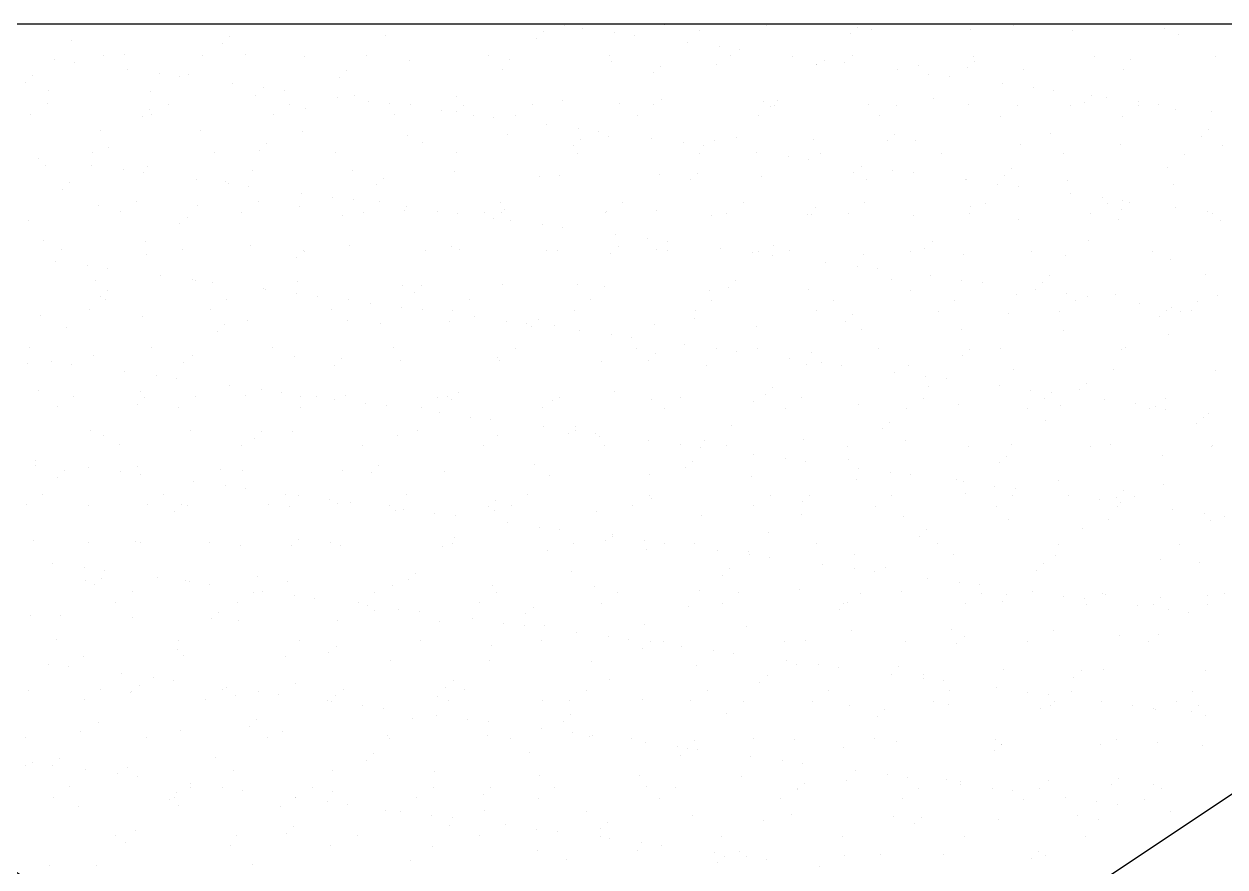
# Model space of a CAD drawing. Header units: inches. Extents: x 44782 to 44933, y 6798 to 6838.
# Drawn here: x 44782.479 to 44782.6068, y 6827.0658 to 6827.1555 of the extents above; entities that cross this region are included whole.
import ezdxf

# ---------------------------------------------------------------- set-up
doc = ezdxf.new("R2010")
doc.units = ezdxf.units.IN
doc.header["$MEASUREMENT"] = 0
doc.layers.add('linha de corte', color=1, linetype='Continuous')

# ---------------------------------------------------------------- blocks, each defined once
blk = doc.blocks.new('*X26')
at = {"color": 0}
for p, q in [((135.10676, 160.39332), (135.10676, 160.39332)), ((135.11546, 160.39685), (135.11546, 160.39685)), ((135.17428, 160.39575), (135.17428, 160.39575)), ((135.21237, 160.39886), (135.21237, 160.39886)), ((135.23972, 160.39659), (135.23972, 160.39659)), ((135.30367, 160.39628), (135.30367, 160.39628)), ((135.3124, 160.398), (135.3124, 160.398)), ((135.31701, 160.39378), (135.31701, 160.39378)), ((135.3712, 160.39871), (135.3712, 160.39871)), ((135.41391, 160.39579), (135.41391, 160.39579)), ((135.43664, 160.39955), (135.43664, 160.39955)), ((135.46856, 160.39438), (135.46856, 160.39438)), ((135.48888, 160.39706), (135.48888, 160.39706)), ((135.50059, 160.39924), (135.50059, 160.39924)), ((135.51395, 160.39493), (135.51395, 160.39493)), ((135.40126, 160.38553), (135.40126, 160.38553)), ((135.42159, 160.3882), (135.42159, 160.3882)), ((135.45554, 160.39267), (135.45554, 160.39267)), ((135.51856, 160.39071), (135.51856, 160.39071)), ((135.61546, 160.39272), (135.61546, 160.39272)), ((135.7155, 160.39186), (135.7155, 160.39186)), ((135.7201, 160.38764), (135.7201, 160.38764)), ((135.81701, 160.38965), (135.81701, 160.38965)), ((135.08245, 160.37905), (135.08245, 160.37905)), ((135.1603, 160.3792), (135.1603, 160.3792)), ((135.23815, 160.37934), (135.23815, 160.37934)), ((135.31601, 160.37948), (135.31601, 160.37948)), ((135.35429, 160.37934), (135.35429, 160.37934)), ((135.38825, 160.38381), (135.38825, 160.38381)), ((135.39386, 160.37962), (135.39386, 160.37962)), ((135.47172, 160.37976), (135.47172, 160.37976)), ((135.54957, 160.3799), (135.54957, 160.3799)), ((135.62742, 160.38005), (135.62742, 160.38005)), ((135.66735, 160.37907), (135.66735, 160.37907)), ((135.70528, 160.38019), (135.70528, 160.38019)), ((135.73279, 160.3799), (135.73279, 160.3799)), ((135.78313, 160.38033), (135.78313, 160.38033)), ((135.79675, 160.3796), (135.79675, 160.3796)), ((135.13721, 160.37692), (135.13721, 160.37692)), ((135.14205, 160.37102), (135.14205, 160.37102)), ((135.206, 160.37071), (135.206, 160.37071)), ((135.23725, 160.37606), (135.23725, 160.37606)), ((135.24186, 160.37183), (135.24186, 160.37183)), ((135.27353, 160.37315), (135.27353, 160.37315)), ((135.287, 160.37048), (135.287, 160.37048)), ((135.32095, 160.37495), (135.32095, 160.37495)), ((135.33397, 160.37667), (135.33397, 160.37667)), ((135.33876, 160.37385), (135.33876, 160.37385)), ((135.33897, 160.37398), (135.33897, 160.37398)), ((135.40292, 160.37367), (135.40292, 160.37367)), ((135.4388, 160.37299), (135.4388, 160.37299)), ((135.47044, 160.37611), (135.47044, 160.37611)), ((135.53588, 160.37694), (135.53588, 160.37694)), ((135.54031, 160.37078), (135.54031, 160.37078)), ((135.59983, 160.37664), (135.59983, 160.37664)), ((135.64034, 160.36992), (135.64034, 160.36992)), ((135.78111, 160.3708), (135.78111, 160.3708)), ((135.81506, 160.37527), (135.81506, 160.37527)), ((135.82808, 160.37699), (135.82808, 160.37699)), ((135.25366, 160.36609), (135.25366, 160.36609)), ((135.26667, 160.36781), (135.26667, 160.36781)), ((135.4434, 160.36876), (135.4434, 160.36876)), ((135.64495, 160.36569), (135.64495, 160.36569)), ((135.74185, 160.36771), (135.74185, 160.36771)), ((135.74777, 160.36642), (135.74777, 160.36642)), ((135.76078, 160.36813), (135.76078, 160.36813)), ((135.84189, 160.36685), (135.84189, 160.36685)), ((135.8465, 160.36262), (135.8465, 160.36262)), ((135.18637, 160.35723), (135.18637, 160.35723)), ((135.19938, 160.35895), (135.19938, 160.35895)), ((135.2197, 160.36162), (135.2197, 160.36162)), ((135.68048, 160.35756), (135.68048, 160.35756)), ((135.69349, 160.35927), (135.69349, 160.35927)), ((135.71381, 160.36194), (135.71381, 160.36194)), ((135.7666, 160.35646), (135.7666, 160.35646)), ((135.83204, 160.3573), (135.83204, 160.3573)), ((135.11907, 160.34837), (135.11907, 160.34837)), ((135.132, 160.34749), (135.132, 160.34749)), ((135.13208, 160.35009), (135.13208, 160.35009)), ((135.15241, 160.35276), (135.15241, 160.35276)), ((135.1621, 160.35411), (135.1621, 160.35411)), ((135.1667, 160.34989), (135.1667, 160.34989)), ((135.17586, 160.34758), (135.17586, 160.34758)), ((135.20985, 160.34763), (135.20985, 160.34763)), ((135.2413, 160.34842), (135.2413, 160.34842)), ((135.26361, 160.3519), (135.26361, 160.3519)), ((135.2877, 160.34777), (135.2877, 160.34777)), ((135.30525, 160.34811), (135.30525, 160.34811)), ((135.36364, 160.35104), (135.36364, 160.35104)), ((135.36556, 160.34791), (135.36556, 160.34791)), ((135.36825, 160.34682), (135.36825, 160.34682)), ((135.37277, 160.35054), (135.37277, 160.35054)), ((135.43821, 160.35138), (135.43821, 160.35138)), ((135.44341, 160.34805), (135.44341, 160.34805)), ((135.46515, 160.34883), (135.46515, 160.34883)), ((135.50216, 160.35107), (135.50216, 160.35107)), ((135.52126, 160.3482), (135.52126, 160.3482)), ((135.56519, 160.34798), (135.56519, 160.34798)), ((135.56968, 160.3535), (135.56968, 160.3535)), ((135.59912, 160.34834), (135.59912, 160.34834)), ((135.61318, 160.3487), (135.61318, 160.3487)), ((135.62619, 160.35041), (135.62619, 160.35041)), ((135.63512, 160.35434), (135.63512, 160.35434)), ((135.64652, 160.35309), (135.64652, 160.35309)), ((135.67697, 160.34848), (135.67697, 160.34848)), ((135.69908, 160.35403), (135.69908, 160.35403)), ((135.75483, 160.34862), (135.75483, 160.34862)), ((135.83268, 160.34876), (135.83268, 160.34876)), ((135.08511, 160.3439), (135.08511, 160.3439)), ((135.10833, 160.34515), (135.10833, 160.34515)), ((135.14254, 160.34077), (135.14254, 160.34077)), ((135.22039, 160.34091), (135.22039, 160.34091)), ((135.29825, 160.34106), (135.29825, 160.34106)), ((135.3761, 160.3412), (135.3761, 160.3412)), ((135.45395, 160.34134), (135.45395, 160.34134)), ((135.53181, 160.34148), (135.53181, 160.34148)), ((135.54589, 160.33984), (135.54589, 160.33984)), ((135.5589, 160.34155), (135.5589, 160.34155)), ((135.5698, 160.34375), (135.5698, 160.34375)), ((135.57922, 160.34423), (135.57922, 160.34423)), ((135.60966, 160.34162), (135.60966, 160.34162)), ((135.6667, 160.34576), (135.6667, 160.34576)), ((135.68751, 160.34176), (135.68751, 160.34176)), ((135.76537, 160.3419), (135.76537, 160.3419)), ((135.76674, 160.34491), (135.76674, 160.34491)), ((135.77135, 160.34068), (135.77135, 160.34068)), ((135.84322, 160.34205), (135.84322, 160.34205)), ((135.08694, 160.33217), (135.08694, 160.33217)), ((135.4916, 160.33269), (135.4916, 160.33269)), ((135.51193, 160.33537), (135.51193, 160.33537)), ((135.73437, 160.33173), (135.73437, 160.33173)), ((135.79832, 160.33143), (135.79832, 160.33143)), ((135.09155, 160.32795), (135.09155, 160.32795)), ((135.18845, 160.32996), (135.18845, 160.32996)), ((135.2751, 160.32498), (135.2751, 160.32498)), ((135.28849, 160.3291), (135.28849, 160.3291)), ((135.2931, 160.32488), (135.2931, 160.32488)), ((135.34054, 160.32581), (135.34054, 160.32581)), ((135.39, 160.32689), (135.39, 160.32689)), ((135.40449, 160.3255), (135.40449, 160.3255)), ((135.42431, 160.32383), (135.42431, 160.32383)), ((135.44464, 160.32651), (135.44464, 160.32651)), ((135.47202, 160.32794), (135.47202, 160.32794)), ((135.47859, 160.33098), (135.47859, 160.33098)), ((135.49004, 160.32603), (135.49004, 160.32603)), ((135.53745, 160.32877), (135.53745, 160.32877)), ((135.59155, 160.32382), (135.59155, 160.32382)), ((135.60141, 160.32847), (135.60141, 160.32847)), ((135.66893, 160.3309), (135.66893, 160.3309)), ((135.07819, 160.32202), (135.07819, 160.32202)), ((135.10264, 160.31645), (135.10264, 160.31645)), ((135.14363, 160.32285), (135.14363, 160.32285)), ((135.18049, 160.31659), (135.18049, 160.31659)), ((135.20758, 160.32254), (135.20758, 160.32254)), ((135.25835, 160.31674), (135.25835, 160.31674)), ((135.3362, 160.31688), (135.3362, 160.31688)), ((135.37734, 160.31765), (135.37734, 160.31765)), ((135.4113, 160.32212), (135.4113, 160.32212)), ((135.41405, 160.31702), (135.41405, 160.31702)), ((135.49191, 160.31716), (135.49191, 160.31716)), ((135.49465, 160.32181), (135.49465, 160.32181)), ((135.56976, 160.3173), (135.56976, 160.3173)), ((135.64761, 160.31744), (135.64761, 160.31744)), ((135.69158, 160.32296), (135.69158, 160.32296)), ((135.69619, 160.31874), (135.69619, 160.31874)), ((135.72547, 160.31758), (135.72547, 160.31758)), ((135.7931, 160.32075), (135.7931, 160.32075)), ((135.80332, 160.31773), (135.80332, 160.31773)), ((135.31005, 160.30879), (135.31005, 160.30879)), ((135.344, 160.31326), (135.344, 160.31326)), ((135.35702, 160.31497), (135.35702, 160.31497)), ((135.76817, 160.30829), (135.76817, 160.30829)), ((135.80416, 160.30911), (135.80416, 160.30911)), ((135.83361, 160.30913), (135.83361, 160.30913)), ((135.83811, 160.31358), (135.83811, 160.31358)), ((135.1133, 160.30802), (135.1133, 160.30802)), ((135.21334, 160.30716), (135.21334, 160.30716)), ((135.21795, 160.30294), (135.21795, 160.30294)), ((135.27671, 160.3044), (135.27671, 160.3044)), ((135.28972, 160.30611), (135.28972, 160.30611)), ((135.31485, 160.30495), (135.31485, 160.30495)), ((135.37435, 160.30237), (135.37435, 160.30237)), ((135.41488, 160.30409), (135.41488, 160.30409)), ((135.43979, 160.30321), (135.43979, 160.30321)), ((135.50374, 160.3029), (135.50374, 160.3029)), ((135.51639, 160.30188), (135.51639, 160.30188)), ((135.57126, 160.30533), (135.57126, 160.30533)), ((135.61643, 160.30102), (135.61643, 160.30102)), ((135.6367, 160.30617), (135.6367, 160.30617)), ((135.70065, 160.30586), (135.70065, 160.30586)), ((135.77082, 160.30472), (135.77082, 160.30472)), ((135.78383, 160.30643), (135.78383, 160.30643)), ((135.10991, 160.29698), (135.10991, 160.29698)), ((135.17743, 160.29941), (135.17743, 160.29941)), ((135.20941, 160.29554), (135.20941, 160.29554)), ((135.22243, 160.29725), (135.22243, 160.29725)), ((135.24275, 160.29993), (135.24275, 160.29993)), ((135.24287, 160.30025), (135.24287, 160.30025)), ((135.30682, 160.29994), (135.30682, 160.29994)), ((135.41949, 160.29987), (135.41949, 160.29987)), ((135.62104, 160.2968), (135.62104, 160.2968)), ((135.70353, 160.29586), (135.70353, 160.29586)), ((135.71654, 160.29757), (135.71654, 160.29757)), ((135.71794, 160.29881), (135.71794, 160.29881)), ((135.73686, 160.30025), (135.73686, 160.30025)), ((135.81798, 160.29795), (135.81798, 160.29795)), ((135.82259, 160.29373), (135.82259, 160.29373)), ((135.13818, 160.28522), (135.13818, 160.28522)), ((135.14212, 160.28668), (135.14212, 160.28668)), ((135.15513, 160.28839), (135.15513, 160.28839)), ((135.17546, 160.29107), (135.17546, 160.29107)), ((135.30789, 160.28517), (135.30789, 160.28517)), ((135.38575, 160.28531), (135.38575, 160.28531)), ((135.4636, 160.28545), (135.4636, 160.28545)), ((135.54146, 160.28559), (135.54146, 160.28559)), ((135.61931, 160.28573), (135.61931, 160.28573)), ((135.63623, 160.287), (135.63623, 160.287)), ((135.64924, 160.28872), (135.64924, 160.28872)), ((135.66957, 160.29139), (135.66957, 160.29139)), ((135.69716, 160.28588), (135.69716, 160.28588)), ((135.77502, 160.28602), (135.77502, 160.28602)), ((135.08488, 160.27803), (135.08488, 160.27803)), ((135.08784, 160.27953), (135.08784, 160.27953)), ((135.10816, 160.28221), (135.10816, 160.28221)), ((135.14279, 160.281), (135.14279, 160.281)), ((135.15219, 160.28489), (135.15219, 160.28489)), ((135.16273, 160.27817), (135.16273, 160.27817)), ((135.23004, 160.28503), (135.23004, 160.28503)), ((135.23969, 160.28301), (135.23969, 160.28301)), ((135.24058, 160.27831), (135.24058, 160.27831)), ((135.31844, 160.27845), (135.31844, 160.27845)), ((135.33973, 160.28215), (135.33973, 160.28215)), ((135.34212, 160.27764), (135.34212, 160.27764)), ((135.34434, 160.27793), (135.34434, 160.27793)), ((135.39629, 160.27859), (135.39629, 160.27859)), ((135.40607, 160.27733), (135.40607, 160.27733)), ((135.44124, 160.27994), (135.44124, 160.27994)), ((135.47359, 160.27977), (135.47359, 160.27977)), ((135.47414, 160.27874), (135.47414, 160.27874)), ((135.53903, 160.2806), (135.53903, 160.2806)), ((135.54128, 160.27908), (135.54128, 160.27908)), ((135.552, 160.27888), (135.552, 160.27888)), ((135.56894, 160.27814), (135.56894, 160.27814)), ((135.58195, 160.27986), (135.58195, 160.27986)), ((135.60227, 160.28253), (135.60227, 160.28253)), ((135.60298, 160.28029), (135.60298, 160.28029)), ((135.62985, 160.27902), (135.62985, 160.27902)), ((135.6705, 160.28273), (135.6705, 160.28273)), ((135.7077, 160.27916), (135.7077, 160.27916)), ((135.73594, 160.28356), (135.73594, 160.28356)), ((135.78556, 160.2793), (135.78556, 160.2793)), ((135.7999, 160.28326), (135.7999, 160.28326)), ((135.07976, 160.27385), (135.07976, 160.27385)), ((135.1452, 160.27468), (135.1452, 160.27468)), ((135.20915, 160.27437), (135.20915, 160.27437)), ((135.27668, 160.27681), (135.27668, 160.27681)), ((135.51465, 160.271), (135.51465, 160.271)), ((135.53498, 160.27367), (135.53498, 160.27367)), ((135.54589, 160.27486), (135.54589, 160.27486)), ((135.64279, 160.27687), (135.64279, 160.27687)), ((135.74283, 160.27601), (135.74283, 160.27601)), ((135.74743, 160.27179), (135.74743, 160.27179)), ((135.84434, 160.2738), (135.84434, 160.2738)), ((135.44736, 160.26214), (135.44736, 160.26214)), ((135.46769, 160.26481), (135.46769, 160.26481)), ((135.50164, 160.26928), (135.50164, 160.26928)), ((135.16454, 160.26107), (135.16454, 160.26107)), ((135.26458, 160.26021), (135.26458, 160.26021)), ((135.26919, 160.25599), (135.26919, 160.25599)), ((135.35639, 160.25427), (135.35639, 160.25427)), ((135.36609, 160.258), (135.36609, 160.258)), ((135.40039, 160.25595), (135.40039, 160.25595)), ((135.43424, 160.25442), (135.43424, 160.25442)), ((135.43435, 160.26042), (135.43435, 160.26042)), ((135.44136, 160.25504), (135.44136, 160.25504)), ((135.46612, 160.25714), (135.46612, 160.25714)), ((135.50531, 160.25473), (135.50531, 160.25473)), ((135.5121, 160.25456), (135.5121, 160.25456)), ((135.56764, 160.25493), (135.56764, 160.25493)), ((135.57283, 160.25716), (135.57283, 160.25716)), ((135.58995, 160.2547), (135.58995, 160.2547)), ((135.63827, 160.258), (135.63827, 160.258)), ((135.6678, 160.25484), (135.6678, 160.25484)), ((135.70223, 160.25769), (135.70223, 160.25769)), ((135.74566, 160.25498), (135.74566, 160.25498)), ((135.76975, 160.26012), (135.76975, 160.26012)), ((135.82351, 160.25512), (135.82351, 160.25512)), ((135.83519, 160.26096), (135.83519, 160.26096)), ((135.11148, 160.24881), (135.11148, 160.24881)), ((135.12283, 160.25385), (135.12283, 160.25385)), ((135.17901, 160.25124), (135.17901, 160.25124)), ((135.20068, 160.25399), (135.20068, 160.25399)), ((135.24445, 160.25207), (135.24445, 160.25207)), ((135.27854, 160.25413), (135.27854, 160.25413)), ((135.3084, 160.25177), (135.3084, 160.25177)), ((135.3331, 160.24709), (135.3331, 160.24709)), ((135.36705, 160.25156), (135.36705, 160.25156)), ((135.37592, 160.2542), (135.37592, 160.2542)), ((135.38007, 160.25328), (135.38007, 160.25328)), ((135.47073, 160.25292), (135.47073, 160.25292)), ((135.66767, 160.25407), (135.66767, 160.25407)), ((135.67228, 160.24985), (135.67228, 160.24985)), ((135.76918, 160.25186), (135.76918, 160.25186)), ((135.82721, 160.24742), (135.82721, 160.24742)), ((135.08939, 160.23912), (135.08939, 160.23912)), ((135.29976, 160.2427), (135.29976, 160.2427)), ((135.31277, 160.24442), (135.31277, 160.24442)), ((135.79387, 160.24303), (135.79387, 160.24303)), ((135.80688, 160.24474), (135.80688, 160.24474)), ((135.18942, 160.23827), (135.18942, 160.23827)), ((135.19403, 160.23404), (135.19403, 160.23404)), ((135.23246, 160.23385), (135.23246, 160.23385)), ((135.24548, 160.23556), (135.24548, 160.23556)), ((135.2658, 160.23823), (135.2658, 160.23823)), ((135.29094, 160.23606), (135.29094, 160.23606)), ((135.39097, 160.2352), (135.39097, 160.2352)), ((135.47516, 160.2316), (135.47516, 160.2316)), ((135.49248, 160.23299), (135.49248, 160.23299)), ((135.5406, 160.23243), (135.5406, 160.23243)), ((135.59252, 160.23213), (135.59252, 160.23213)), ((135.60456, 160.23212), (135.60456, 160.23212)), ((135.67208, 160.23456), (135.67208, 160.23456)), ((135.72658, 160.23417), (135.72658, 160.23417)), ((135.73752, 160.23539), (135.73752, 160.23539)), ((135.73959, 160.23588), (135.73959, 160.23588)), ((135.75991, 160.23856), (135.75991, 160.23856)), ((135.80147, 160.23508), (135.80147, 160.23508)), ((135.08134, 160.22567), (135.08134, 160.22567)), ((135.14678, 160.22651), (135.14678, 160.22651)), ((135.16517, 160.22499), (135.16517, 160.22499)), ((135.17818, 160.2267), (135.17818, 160.2267)), ((135.19851, 160.22937), (135.19851, 160.22937)), ((135.21073, 160.2262), (135.21073, 160.2262)), ((135.27825, 160.22864), (135.27825, 160.22864)), ((135.34369, 160.22947), (135.34369, 160.22947)), ((135.39558, 160.23097), (135.39558, 160.23097)), ((135.40764, 160.22916), (135.40764, 160.22916)), ((135.59713, 160.2279), (135.59713, 160.2279)), ((135.65928, 160.22531), (135.65928, 160.22531)), ((135.67229, 160.22702), (135.67229, 160.22702)), ((135.69262, 160.2297), (135.69262, 160.2297)), ((135.69403, 160.22992), (135.69403, 160.22992)), ((135.79407, 160.22906), (135.79407, 160.22906)), ((135.79521, 160.22342), (135.79521, 160.22342)), ((135.79867, 160.22483), (135.79867, 160.22483)), ((135.09452, 160.22214), (135.09452, 160.22214)), ((135.09788, 160.21613), (135.09788, 160.21613)), ((135.11089, 160.21784), (135.11089, 160.21784)), ((135.11427, 160.21632), (135.11427, 160.21632)), ((135.13121, 160.22052), (135.13121, 160.22052)), ((135.17238, 160.22228), (135.17238, 160.22228)), ((135.25023, 160.22242), (135.25023, 160.22242)), ((135.26077, 160.21571), (135.26077, 160.21571)), ((135.32809, 160.22257), (135.32809, 160.22257)), ((135.33863, 160.21585), (135.33863, 160.21585)), ((135.40594, 160.22271), (135.40594, 160.22271)), ((135.41648, 160.21599), (135.41648, 160.21599)), ((135.48379, 160.22285), (135.48379, 160.22285)), ((135.49433, 160.21613), (135.49433, 160.21613)), ((135.56165, 160.22299), (135.56165, 160.22299)), ((135.57219, 160.21627), (135.57219, 160.21627)), ((135.59199, 160.21645), (135.59199, 160.21645)), ((135.605, 160.21816), (135.605, 160.21816)), ((135.62532, 160.22084), (135.62532, 160.22084)), ((135.6395, 160.22313), (135.6395, 160.22313)), ((135.65004, 160.21642), (135.65004, 160.21642)), ((135.71735, 160.22327), (135.71735, 160.22327)), ((135.7279, 160.21656), (135.7279, 160.21656)), ((135.80575, 160.2167), (135.80575, 160.2167)), ((135.10507, 160.21543), (135.10507, 160.21543)), ((135.11888, 160.2121), (135.11888, 160.2121)), ((135.18292, 160.21557), (135.18292, 160.21557)), ((135.21578, 160.21411), (135.21578, 160.21411)), ((135.31582, 160.21325), (135.31582, 160.21325)), ((135.32043, 160.20903), (135.32043, 160.20903)), ((135.41733, 160.21104), (135.41733, 160.21104)), ((135.51737, 160.21018), (135.51737, 160.21018)), ((135.5377, 160.2093), (135.5377, 160.2093)), ((135.55803, 160.21198), (135.55803, 160.21198)), ((135.57441, 160.20899), (135.57441, 160.20899)), ((135.61888, 160.20797), (135.61888, 160.20797)), ((135.63985, 160.20983), (135.63985, 160.20983)), ((135.7038, 160.20952), (135.7038, 160.20952)), ((135.77132, 160.21195), (135.77132, 160.21195)), ((135.83676, 160.21279), (135.83676, 160.21279)), ((135.11306, 160.20064), (135.11306, 160.20064)), ((135.18058, 160.20307), (135.18058, 160.20307)), ((135.24602, 160.2039), (135.24602, 160.2039)), ((135.30997, 160.2036), (135.30997, 160.2036)), ((135.3775, 160.20603), (135.3775, 160.20603)), ((135.44293, 160.20686), (135.44293, 160.20686)), ((135.47041, 160.20044), (135.47041, 160.20044)), ((135.49074, 160.20312), (135.49074, 160.20312)), ((135.50689, 160.20656), (135.50689, 160.20656)), ((135.52197, 160.20596), (135.52197, 160.20596)), ((135.52469, 160.20759), (135.52469, 160.20759)), ((135.71891, 160.20711), (135.71891, 160.20711)), ((135.72352, 160.20289), (135.72352, 160.20289)), ((135.82042, 160.2049), (135.82042, 160.2049)), ((135.42344, 160.19426), (135.42344, 160.19426)), ((135.4574, 160.19873), (135.4574, 160.19873)), ((135.14063, 160.19217), (135.14063, 160.19217)), ((135.14302, 160.19125), (135.14302, 160.19125)), ((135.22087, 160.19139), (135.22087, 160.19139)), ((135.24067, 160.19131), (135.24067, 160.19131)), ((135.24527, 160.18709), (135.24527, 160.18709)), ((135.29873, 160.19153), (135.29873, 160.19153)), ((135.34218, 160.1891), (135.34218, 160.1891)), ((135.35615, 160.1854), (135.35615, 160.1854)), ((135.37658, 160.19167), (135.37658, 160.19167)), ((135.3901, 160.18987), (135.3901, 160.18987)), ((135.40312, 160.19158), (135.40312, 160.19158)), ((135.44221, 160.18824), (135.44221, 160.18824)), ((135.45443, 160.19181), (135.45443, 160.19181)), ((135.53229, 160.19195), (135.53229, 160.19195)), ((135.54372, 160.18603), (135.54372, 160.18603)), ((135.61014, 160.1921), (135.61014, 160.1921)), ((135.64376, 160.18517), (135.64376, 160.18517)), ((135.67365, 160.18639), (135.67365, 160.18639)), ((135.68799, 160.19224), (135.68799, 160.19224)), ((135.73909, 160.18722), (135.73909, 160.18722)), ((135.76585, 160.19238), (135.76585, 160.19238)), ((135.80305, 160.18691), (135.80305, 160.18691)), ((135.8437, 160.19252), (135.8437, 160.19252)), ((135.08291, 160.1775), (135.08291, 160.1775)), ((135.14835, 160.17834), (135.14835, 160.17834)), ((135.2123, 160.17803), (135.2123, 160.17803)), ((135.27983, 160.18046), (135.27983, 160.18046)), ((135.32281, 160.18101), (135.32281, 160.18101)), ((135.33582, 160.18272), (135.33582, 160.18272)), ((135.34527, 160.1813), (135.34527, 160.1813)), ((135.40922, 160.18099), (135.40922, 160.18099)), ((135.44682, 160.18402), (135.44682, 160.18402)), ((135.47674, 160.18343), (135.47674, 160.18343)), ((135.54218, 160.18426), (135.54218, 160.18426)), ((135.60613, 160.18395), (135.60613, 160.18395)), ((135.64837, 160.18095), (135.64837, 160.18095)), ((135.74527, 160.18296), (135.74527, 160.18296)), ((135.81692, 160.18133), (135.81692, 160.18133)), ((135.82993, 160.18305), (135.82993, 160.18305)), ((135.84531, 160.1821), (135.84531, 160.1821)), ((135.25551, 160.17215), (135.25551, 160.17215)), ((135.26853, 160.17386), (135.26853, 160.17386)), ((135.28885, 160.17654), (135.28885, 160.17654)), ((135.74962, 160.17247), (135.74962, 160.17247)), ((135.76264, 160.17419), (135.76264, 160.17419)), ((135.78296, 160.17686), (135.78296, 160.17686)), ((135.16551, 160.16937), (135.16551, 160.16937)), ((135.17012, 160.16515), (135.17012, 160.16515)), ((135.18822, 160.16329), (135.18822, 160.16329)), ((135.20123, 160.165), (135.20123, 160.165)), ((135.22156, 160.16768), (135.22156, 160.16768)), ((135.26702, 160.16716), (135.26702, 160.16716)), ((135.36706, 160.1663), (135.36706, 160.1663)), ((135.37167, 160.16208), (135.37167, 160.16208)), ((135.46857, 160.16409), (135.46857, 160.16409)), ((135.56861, 160.16323), (135.56861, 160.16323)), ((135.68233, 160.16361), (135.68233, 160.16361)), ((135.69534, 160.16533), (135.69534, 160.16533)), ((135.71567, 160.168), (135.71567, 160.168)), ((135.7729, 160.16378), (135.7729, 160.16378)), ((135.83834, 160.16462), (135.83834, 160.16462)), ((135.11472, 160.15954), (135.11472, 160.15954)), ((135.12093, 160.15443), (135.12093, 160.15443)), ((135.13394, 160.15615), (135.13394, 160.15615)), ((135.15426, 160.15882), (135.15426, 160.15882)), ((135.18216, 160.1549), (135.18216, 160.1549)), ((135.19257, 160.15968), (135.19257, 160.15968)), ((135.2476, 160.15573), (135.2476, 160.15573)), ((135.27042, 160.15982), (135.27042, 160.15982)), ((135.31155, 160.15543), (135.31155, 160.15543)), ((135.34828, 160.15996), (135.34828, 160.15996)), ((135.37907, 160.15786), (135.37907, 160.15786)), ((135.42613, 160.16011), (135.42613, 160.16011)), ((135.44451, 160.15869), (135.44451, 160.15869)), ((135.50398, 160.16025), (135.50398, 160.16025)), ((135.50846, 160.15839), (135.50846, 160.15839)), ((135.57321, 160.15901), (135.57321, 160.15901)), ((135.57598, 160.16082), (135.57598, 160.16082)), ((135.58184, 160.16039), (135.58184, 160.16039)), ((135.61504, 160.15475), (135.61504, 160.15475)), ((135.62805, 160.15647), (135.62805, 160.15647)), ((135.64142, 160.16166), (135.64142, 160.16166)), ((135.64837, 160.15914), (135.64837, 160.15914)), ((135.65969, 160.16053), (135.65969, 160.16053)), ((135.67012, 160.16102), (135.67012, 160.16102)), ((135.70538, 160.16135), (135.70538, 160.16135)), ((135.73754, 160.16067), (135.73754, 160.16067)), ((135.77015, 160.16016), (135.77015, 160.16016)), ((135.77476, 160.15594), (135.77476, 160.15594)), ((135.8154, 160.16081), (135.8154, 160.16081)), ((135.82594, 160.1541), (135.82594, 160.1541)), ((135.08697, 160.14996), (135.08697, 160.14996)), ((135.09036, 160.14743), (135.09036, 160.14743)), ((135.11463, 160.15247), (135.11463, 160.15247)), ((135.12526, 160.15282), (135.12526, 160.15282)), ((135.20311, 160.15296), (135.20311, 160.15296)), ((135.28096, 160.15311), (135.28096, 160.15311)), ((135.35882, 160.15325), (135.35882, 160.15325)), ((135.43667, 160.15339), (135.43667, 160.15339)), ((135.51453, 160.15353), (135.51453, 160.15353)), ((135.56075, 160.14761), (135.56075, 160.14761)), ((135.58108, 160.15028), (135.58108, 160.15028)), ((135.59238, 160.15367), (135.59238, 160.15367)), ((135.67023, 160.15381), (135.67023, 160.15381)), ((135.74809, 160.15395), (135.74809, 160.15395)), ((135.09497, 160.14321), (135.09497, 160.14321)), ((135.19187, 160.14522), (135.19187, 160.14522)), ((135.29191, 160.14436), (135.29191, 160.14436)), ((135.29651, 160.14014), (135.29651, 160.14014)), ((135.39342, 160.14215), (135.39342, 160.14215)), ((135.49345, 160.14129), (135.49345, 160.14129)), ((135.49346, 160.13875), (135.49346, 160.13875)), ((135.51378, 160.14142), (135.51378, 160.14142)), ((135.54774, 160.14589), (135.54774, 160.14589)), ((135.59496, 160.13908), (135.59496, 160.13908)), ((135.74067, 160.13905), (135.74067, 160.13905)), ((135.80462, 160.13874), (135.80462, 160.13874)), ((135.2814, 160.13229), (135.2814, 160.13229)), ((135.34684, 160.13313), (135.34684, 160.13313)), ((135.41079, 160.13282), (135.41079, 160.13282)), ((135.44649, 160.13256), (135.44649, 160.13256)), ((135.47831, 160.13525), (135.47831, 160.13525)), ((135.48045, 160.13704), (135.48045, 160.13704)), ((135.49806, 160.13707), (135.49806, 160.13707)), ((135.54375, 160.13609), (135.54375, 160.13609)), ((135.60771, 160.13578), (135.60771, 160.13578)), ((135.67523, 160.13822), (135.67523, 160.13822)), ((135.695, 160.13822), (135.695, 160.13822)), ((135.69961, 160.134), (135.69961, 160.134)), ((135.79651, 160.13601), (135.79651, 160.13601)), ((135.08449, 160.12933), (135.08449, 160.12933)), ((135.08536, 160.1285), (135.08536, 160.1285)), ((135.11672, 160.12328), (135.11672, 160.12328)), ((135.14993, 160.13017), (135.14993, 160.13017)), ((135.16321, 160.12864), (135.16321, 160.12864)), ((135.21388, 160.12986), (135.21388, 160.12986)), ((135.24106, 160.12879), (135.24106, 160.12879)), ((135.31892, 160.12893), (135.31892, 160.12893)), ((135.3792, 160.12371), (135.3792, 160.12371)), ((135.39677, 160.12907), (135.39677, 160.12907)), ((135.41315, 160.12818), (135.41315, 160.12818)), ((135.42617, 160.12989), (135.42617, 160.12989)), ((135.47462, 160.12921), (135.47462, 160.12921)), ((135.55248, 160.12935), (135.55248, 160.12935)), ((135.63033, 160.12949), (135.63033, 160.12949)), ((135.70819, 160.12963), (135.70819, 160.12963)), ((135.78604, 160.12978), (135.78604, 160.12978)), ((135.21675, 160.12242), (135.21675, 160.12242)), ((135.22136, 160.11819), (135.22136, 160.11819)), ((135.31826, 160.12021), (135.31826, 160.12021)), ((135.34586, 160.11932), (135.34586, 160.11932)), ((135.35887, 160.12103), (135.35887, 160.12103)), ((135.4183, 160.11935), (135.4183, 160.11935)), ((135.51981, 160.11714), (135.51981, 160.11714)), ((135.61985, 160.11628), (135.61985, 160.11628)), ((135.77447, 160.11561), (135.77447, 160.11561)), ((135.83991, 160.11645), (135.83991, 160.11645)), ((135.83997, 160.11964), (135.83997, 160.11964)), ((135.27856, 160.11046), (135.27856, 160.11046)), ((135.29158, 160.11217), (135.29158, 160.11217)), ((135.3119, 160.11485), (135.3119, 160.11485)), ((135.38064, 160.10969), (135.38064, 160.10969)), ((135.42291, 160.11512), (135.42291, 160.11512)), ((135.44608, 160.11052), (135.44608, 160.11052)), ((135.51004, 160.11022), (135.51004, 160.11022)), ((135.57756, 160.11265), (135.57756, 160.11265)), ((135.62446, 160.11205), (135.62446, 160.11205)), ((135.643, 160.11348), (135.643, 160.11348)), ((135.70695, 160.11318), (135.70695, 160.11318)), ((135.72136, 160.11407), (135.72136, 160.11407)), ((135.77267, 160.11078), (135.77267, 160.11078)), ((135.78569, 160.11249), (135.78569, 160.11249)), ((135.80601, 160.11517), (135.80601, 160.11517)), ((135.82139, 160.11321), (135.82139, 160.11321)), ((135.826, 160.10898), (135.826, 160.10898)), ((135.11621, 160.1043), (135.11621, 160.1043)), ((135.1416, 160.10047), (135.1416, 160.10047)), ((135.18373, 160.10673), (135.18373, 160.10673)), ((135.21127, 160.1016), (135.21127, 160.1016)), ((135.22428, 160.10331), (135.22428, 160.10331)), ((135.24461, 160.10599), (135.24461, 160.10599)), ((135.24917, 160.10756), (135.24917, 160.10756)), ((135.31312, 160.10726), (135.31312, 160.10726)), ((135.70538, 160.10192), (135.70538, 160.10192)), ((135.71839, 160.10363), (135.71839, 160.10363)), ((135.73872, 160.10631), (135.73872, 160.10631)), ((135.13491, 160.09694), (135.13491, 160.09694)), ((135.14398, 160.09274), (135.14398, 160.09274)), ((135.14621, 160.09625), (135.14621, 160.09625)), ((135.15699, 160.09445), (135.15699, 160.09445)), ((135.17731, 160.09713), (135.17731, 160.09713)), ((135.21276, 160.09708), (135.21276, 160.09708)), ((135.24311, 160.09826), (135.24311, 160.09826)), ((135.29061, 160.09722), (135.29061, 160.09722)), ((135.34315, 160.09741), (135.34315, 160.09741)), ((135.34775, 160.09318), (135.34775, 160.09318)), ((135.36847, 160.09736), (135.36847, 160.09736)), ((135.44466, 160.09519), (135.44466, 160.09519)), ((135.44632, 160.0975), (135.44632, 160.0975)), ((135.52417, 160.09764), (135.52417, 160.09764)), ((135.54469, 160.09434), (135.54469, 160.09434)), ((135.60203, 160.09779), (135.60203, 160.09779)), ((135.63809, 160.09306), (135.63809, 160.09306)), ((135.6511, 160.09477), (135.6511, 160.09477)), ((135.67142, 160.09745), (135.67142, 160.09745)), ((135.67988, 160.09793), (135.67988, 160.09793)), ((135.75773, 160.09807), (135.75773, 160.09807)), ((135.83559, 160.09821), (135.83559, 160.09821)), ((135.08969, 160.08559), (135.08969, 160.08559)), ((135.11002, 160.08827), (135.11002, 160.08827)), ((135.14545, 160.09022), (135.14545, 160.09022)), ((135.2233, 160.09036), (135.2233, 160.09036)), ((135.30116, 160.0905), (135.30116, 160.0905)), ((135.34841, 160.08496), (135.34841, 160.08496)), ((135.37901, 160.09064), (135.37901, 160.09064)), ((135.41237, 160.08465), (135.41237, 160.08465)), ((135.45686, 160.09079), (135.45686, 160.09079)), ((135.47989, 160.08708), (135.47989, 160.08708)), ((135.53472, 160.09093), (135.53472, 160.09093)), ((135.54533, 160.08792), (135.54533, 160.08792)), ((135.5493, 160.09011), (135.5493, 160.09011)), ((135.5838, 160.08591), (135.5838, 160.08591)), ((135.60413, 160.08859), (135.60413, 160.08859)), ((135.60928, 160.08761), (135.60928, 160.08761)), ((135.61257, 160.09107), (135.61257, 160.09107)), ((135.6462, 160.09212), (135.6462, 160.09212)), ((135.6768, 160.09004), (135.6768, 160.09004)), ((135.69042, 160.09121), (135.69042, 160.09121)), ((135.74224, 160.09088), (135.74224, 160.09088)), ((135.74624, 160.09127), (135.74624, 160.09127)), ((135.75085, 160.08704), (135.75085, 160.08704)), ((135.76828, 160.09135), (135.76828, 160.09135)), ((135.8062, 160.09057), (135.8062, 160.09057)), ((135.84613, 160.09149), (135.84613, 160.09149)), ((135.07668, 160.08388), (135.07668, 160.08388)), ((135.08606, 160.08116), (135.08606, 160.08116)), ((135.1515, 160.082), (135.1515, 160.082)), ((135.21545, 160.08169), (135.21545, 160.08169)), ((135.28297, 160.08412), (135.28297, 160.08412)), ((135.51651, 160.07705), (135.51651, 160.07705)), ((135.53683, 160.07973), (135.53683, 160.07973)), ((135.57079, 160.0842), (135.57079, 160.0842)), ((135.16796, 160.07632), (135.16796, 160.07632)), ((135.26799, 160.07546), (135.26799, 160.07546)), ((135.2726, 160.07124), (135.2726, 160.07124)), ((135.3695, 160.07325), (135.3695, 160.07325)), ((135.46954, 160.07239), (135.46954, 160.07239)), ((135.46954, 160.07087), (135.46954, 160.07087)), ((135.5035, 160.07534), (135.5035, 160.07534)), ((135.57105, 160.07018), (135.57105, 160.07018)), ((135.67109, 160.06932), (135.67109, 160.06932)), ((135.10555, 160.0659), (135.10555, 160.0659)), ((135.1834, 160.06604), (135.1834, 160.06604)), ((135.26125, 160.06618), (135.26125, 160.06618)), ((135.33911, 160.06632), (135.33911, 160.06632)), ((135.38222, 160.06152), (135.38222, 160.06152)), ((135.40225, 160.06201), (135.40225, 160.06201)), ((135.41696, 160.06647), (135.41696, 160.06647)), ((135.4362, 160.06648), (135.4362, 160.06648)), ((135.44766, 160.06235), (135.44766, 160.06235)), ((135.44922, 160.06819), (135.44922, 160.06819)), ((135.47415, 160.06817), (135.47415, 160.06817)), ((135.49482, 160.06661), (135.49482, 160.06661)), ((135.51161, 160.06205), (135.51161, 160.06205)), ((135.57267, 160.06675), (135.57267, 160.06675)), ((135.57913, 160.06448), (135.57913, 160.06448)), ((135.64457, 160.06531), (135.64457, 160.06531)), ((135.65052, 160.06689), (135.65052, 160.06689)), ((135.6757, 160.0651), (135.6757, 160.0651)), ((135.70853, 160.06501), (135.70853, 160.06501)), ((135.72838, 160.06703), (135.72838, 160.06703)), ((135.7726, 160.06711), (135.7726, 160.06711)), ((135.77605, 160.06744), (135.77605, 160.06744)), ((135.80623, 160.06717), (135.80623, 160.06717)), ((135.84149, 160.06827), (135.84149, 160.06827)), ((135.0928, 160.05438), (135.0928, 160.05438)), ((135.11778, 160.05613), (135.11778, 160.05613)), ((135.18531, 160.05856), (135.18531, 160.05856)), ((135.25074, 160.05939), (135.25074, 160.05939)), ((135.3147, 160.05909), (135.3147, 160.05909)), ((135.36891, 160.05762), (135.36891, 160.05762)), ((135.38192, 160.05934), (135.38192, 160.05934)), ((135.19284, 160.05352), (135.19284, 160.05352)), ((135.19745, 160.0493), (135.19745, 160.0493)), ((135.29435, 160.05131), (135.29435, 160.05131)), ((135.30161, 160.04876), (135.30161, 160.04876)), ((135.31463, 160.05048), (135.31463, 160.05048)), ((135.33495, 160.05315), (135.33495, 160.05315)), ((135.39439, 160.05045), (135.39439, 160.05045)), ((135.399, 160.04623), (135.399, 160.04623)), ((135.4959, 160.04824), (135.4959, 160.04824)), ((135.59593, 160.04738), (135.59593, 160.04738)), ((135.79572, 160.04908), (135.79572, 160.04908)), ((135.80874, 160.0508), (135.80874, 160.0508)), ((135.82906, 160.05347), (135.82906, 160.05347)), ((135.23432, 160.0399), (135.23432, 160.0399)), ((135.24733, 160.04162), (135.24733, 160.04162)), ((135.26766, 160.04429), (135.26766, 160.04429)), ((135.48146, 160.03891), (135.48146, 160.03891)), ((135.5469, 160.03975), (135.5469, 160.03975)), ((135.60054, 160.04316), (135.60054, 160.04316)), ((135.61086, 160.03944), (135.61086, 160.03944)), ((135.67838, 160.04187), (135.67838, 160.04187)), ((135.69745, 160.04517), (135.69745, 160.04517)), ((135.72843, 160.04023), (135.72843, 160.04023)), ((135.74144, 160.04194), (135.74144, 160.04194)), ((135.74382, 160.04271), (135.74382, 160.04271)), ((135.76177, 160.04461), (135.76177, 160.04461)), ((135.79748, 160.04431), (135.79748, 160.04431)), ((135.80209, 160.04009), (135.80209, 160.04009)), ((135.80777, 160.0424), (135.80777, 160.0424)), ((135.07724, 160.03419), (135.07724, 160.03419)), ((135.08764, 160.03299), (135.08764, 160.03299)), ((135.11769, 160.03158), (135.11769, 160.03158)), ((135.15308, 160.03383), (135.15308, 160.03383)), ((135.1551, 160.03433), (135.1551, 160.03433)), ((135.16703, 160.03104), (135.16703, 160.03104)), ((135.18004, 160.03276), (135.18004, 160.03276)), ((135.20036, 160.03543), (135.20036, 160.03543)), ((135.21703, 160.03352), (135.21703, 160.03352)), ((135.23295, 160.03448), (135.23295, 160.03448)), ((135.28455, 160.03595), (135.28455, 160.03595)), ((135.3108, 160.03462), (135.3108, 160.03462)), ((135.34999, 160.03679), (135.34999, 160.03679)), ((135.38866, 160.03476), (135.38866, 160.03476)), ((135.41394, 160.03648), (135.41394, 160.03648)), ((135.46651, 160.0349), (135.46651, 160.0349)), ((135.54436, 160.03504), (135.54436, 160.03504)), ((135.62222, 160.03518), (135.62222, 160.03518)), ((135.66114, 160.03137), (135.66114, 160.03137)), ((135.67415, 160.03308), (135.67415, 160.03308)), ((135.69447, 160.03575), (135.69447, 160.03575)), ((135.70007, 160.03532), (135.70007, 160.03532)), ((135.77793, 160.03547), (135.77793, 160.03547)), ((135.08779, 160.02748), (135.08779, 160.02748)), ((135.11274, 160.0239), (135.11274, 160.0239)), ((135.1223, 160.02736), (135.1223, 160.02736)), ((135.13307, 160.02657), (135.13307, 160.02657)), ((135.16564, 160.02762), (135.16564, 160.02762)), ((135.2192, 160.02937), (135.2192, 160.02937)), ((135.24349, 160.02776), (135.24349, 160.02776)), ((135.31923, 160.02851), (135.31923, 160.02851)), ((135.32135, 160.0279), (135.32135, 160.0279)), ((135.32384, 160.02429), (135.32384, 160.02429)), ((135.3992, 160.02804), (135.3992, 160.02804)), ((135.42075, 160.0263), (135.42075, 160.0263)), ((135.47705, 160.02818), (135.47705, 160.02818)), ((135.52078, 160.02544), (135.52078, 160.02544)), ((135.55491, 160.02833), (135.55491, 160.02833)), ((135.60685, 160.02422), (135.60685, 160.02422)), ((135.62229, 160.02323), (135.62229, 160.02323)), ((135.62718, 160.0269), (135.62718, 160.0269)), ((135.63276, 160.02847), (135.63276, 160.02847)), ((135.71061, 160.02861), (135.71061, 160.02861)), ((135.78847, 160.02875), (135.78847, 160.02875)), ((135.09973, 160.02218), (135.09973, 160.02218)), ((135.52539, 160.02122), (135.52539, 160.02122)), ((135.53956, 160.01536), (135.53956, 160.01536)), ((135.55988, 160.01804), (135.55988, 160.01804)), ((135.58071, 160.01631), (135.58071, 160.01631)), ((135.59384, 160.02251), (135.59384, 160.02251)), ((135.64615, 160.01714), (135.64615, 160.01714)), ((135.7101, 160.01684), (135.7101, 160.01684)), ((135.72233, 160.02237), (135.72233, 160.02237)), ((135.72694, 160.01815), (135.72694, 160.01815)), ((135.77762, 160.01927), (135.77762, 160.01927)), ((135.82384, 160.02016), (135.82384, 160.02016)), ((135.84306, 160.0201), (135.84306, 160.0201)), ((135.11936, 160.00795), (135.11936, 160.00795)), ((135.18688, 160.01039), (135.18688, 160.01039)), ((135.25232, 160.01122), (135.25232, 160.01122)), ((135.31627, 160.01092), (135.31627, 160.01092)), ((135.38379, 160.01335), (135.38379, 160.01335)), ((135.44923, 160.01418), (135.44923, 160.01418)), ((135.49259, 160.00918), (135.49259, 160.00918)), ((135.51319, 160.01388), (135.51319, 160.01388)), ((135.52655, 160.01365), (135.52655, 160.01365)), ((135.12574, 160.0033), (135.12574, 160.0033)), ((135.14405, 160.00743), (135.14405, 160.00743)), ((135.20359, 160.00344), (135.20359, 160.00344)), ((135.24408, 160.00657), (135.24408, 160.00657)), ((135.24869, 160.00235), (135.24869, 160.00235)), ((135.28145, 160.00358), (135.28145, 160.00358)), ((135.34559, 160.00436), (135.34559, 160.00436)), ((135.3593, 160.00372), (135.3593, 160.00372)), ((135.4253, 160.00032), (135.4253, 160.00032)), ((135.43715, 160.00386), (135.43715, 160.00386)), ((135.44563, 160.0035), (135.44563, 160.0035)), ((135.45925, 160.00479), (135.45925, 160.00479)), ((135.47227, 160.0065), (135.47227, 160.0065)), ((135.51501, 160.00401), (135.51501, 160.00401)), ((135.54714, 160.00129), (135.54714, 160.00129)), ((135.59286, 160.00415), (135.59286, 160.00415)), ((135.64718, 160.00043), (135.64718, 160.00043)), ((135.67071, 160.00429), (135.67071, 160.00429)), ((135.74857, 160.00443), (135.74857, 160.00443)), ((135.82642, 160.00457), (135.82642, 160.00457)), ((135.39196, 159.99593), (135.39196, 159.99593)), ((135.40497, 159.99764), (135.40497, 159.99764)), ((135.45024, 159.99928), (135.45024, 159.99928)), ((135.65178, 159.99621), (135.65178, 159.99621)), ((135.67995, 159.9937), (135.67995, 159.9937)), ((135.74539, 159.99454), (135.74539, 159.99454)), ((135.74869, 159.99822), (135.74869, 159.99822)), ((135.80935, 159.99423), (135.80935, 159.99423)), ((135.08921, 159.98482), (135.08921, 159.98482)), ((135.15465, 159.98566), (135.15465, 159.98566)), ((135.16893, 159.98463), (135.16893, 159.98463)), ((135.2186, 159.98535), (135.2186, 159.98535)), ((135.28612, 159.98778), (135.28612, 159.98778)), ((135.32466, 159.98707), (135.32466, 159.98707)), ((135.33768, 159.98878), (135.33768, 159.98878)), ((135.35156, 159.98862), (135.35156, 159.98862)), ((135.358, 159.99146), (135.358, 159.99146)), ((135.41552, 159.98831), (135.41552, 159.98831)), ((135.48304, 159.99074), (135.48304, 159.99074)), ((135.54848, 159.99158), (135.54848, 159.99158)), ((135.61243, 159.99127), (135.61243, 159.99127)), ((135.81877, 159.98739), (135.81877, 159.98739)), ((135.83179, 159.9891), (135.83179, 159.9891)), ((135.17354, 159.9804), (135.17354, 159.9804)), ((135.25737, 159.97821), (135.25737, 159.97821)), ((135.27038, 159.97992), (135.27038, 159.97992)), ((135.27044, 159.98242), (135.27044, 159.98242)), ((135.29071, 159.9826), (135.29071, 159.9826)), ((135.37048, 159.98156), (135.37048, 159.98156)), ((135.37508, 159.97733), (135.37508, 159.97733)), ((135.47199, 159.97935), (135.47199, 159.97935)), ((135.57202, 159.97849), (135.57202, 159.97849)), ((135.75148, 159.97853), (135.75148, 159.97853)), ((135.76449, 159.98024), (135.76449, 159.98024)), ((135.78482, 159.98292), (135.78482, 159.98292)), ((135.09743, 159.97159), (135.09743, 159.97159)), ((135.17529, 159.97173), (135.17529, 159.97173)), ((135.19008, 159.96935), (135.19008, 159.96935)), ((135.20309, 159.97106), (135.20309, 159.97106)), ((135.22341, 159.97374), (135.22341, 159.97374)), ((135.25314, 159.97187), (135.25314, 159.97187)), ((135.33099, 159.97201), (135.33099, 159.97201)), ((135.40885, 159.97216), (135.40885, 159.97216)), ((135.4867, 159.9723), (135.4867, 159.9723)), ((135.56456, 159.97244), (135.56456, 159.97244)), ((135.57663, 159.97426), (135.57663, 159.97426)), ((135.64241, 159.97258), (135.64241, 159.97258)), ((135.67353, 159.97628), (135.67353, 159.97628)), ((135.68419, 159.96967), (135.68419, 159.96967)), ((135.6972, 159.97138), (135.6972, 159.97138)), ((135.71752, 159.97406), (135.71752, 159.97406)), ((135.72026, 159.97272), (135.72026, 159.97272)), ((135.77357, 159.97542), (135.77357, 159.97542)), ((135.77818, 159.97119), (135.77818, 159.97119)), ((135.7792, 159.9711), (135.7792, 159.9711)), ((135.79812, 159.97286), (135.79812, 159.97286)), ((135.84464, 159.97193), (135.84464, 159.97193)), ((135.09378, 159.96268), (135.09378, 159.96268)), ((135.10798, 159.96487), (135.10798, 159.96487)), ((135.13579, 159.9622), (135.13579, 159.9622)), ((135.15612, 159.96488), (135.15612, 159.96488)), ((135.18583, 159.96502), (135.18583, 159.96502)), ((135.18845, 159.96222), (135.18845, 159.96222)), ((135.25389, 159.96305), (135.25389, 159.96305)), ((135.26368, 159.96516), (135.26368, 159.96516)), ((135.31785, 159.96274), (135.31785, 159.96274)), ((135.34154, 159.9653), (135.34154, 159.9653)), ((135.38537, 159.96518), (135.38537, 159.96518)), ((135.41939, 159.96544), (135.41939, 159.96544)), ((135.45081, 159.96601), (135.45081, 159.96601)), ((135.49724, 159.96558), (135.49724, 159.96558)), ((135.51476, 159.96571), (135.51476, 159.96571)), ((135.5751, 159.96572), (135.5751, 159.96572)), ((135.58228, 159.96814), (135.58228, 159.96814)), ((135.6299, 159.96253), (135.6299, 159.96253)), ((135.64772, 159.96897), (135.64772, 159.96897)), ((135.65023, 159.9652), (135.65023, 159.9652)), ((135.65295, 159.96586), (135.65295, 159.96586)), ((135.71168, 159.96867), (135.71168, 159.96867)), ((135.7308, 159.96601), (135.7308, 159.96601)), ((135.80866, 159.96615), (135.80866, 159.96615)), ((135.08882, 159.95602), (135.08882, 159.95602)), ((135.09838, 159.95846), (135.09838, 159.95846)), ((135.12093, 159.95978), (135.12093, 159.95978)), ((135.12278, 159.96049), (135.12278, 159.96049)), ((135.19529, 159.96047), (135.19529, 159.96047)), ((135.29532, 159.95961), (135.29532, 159.95961)), ((135.29993, 159.95539), (135.29993, 159.95539)), ((135.39683, 159.9574), (135.39683, 159.9574)), ((135.49687, 159.95654), (135.49687, 159.95654)), ((135.56261, 159.95367), (135.56261, 159.95367)), ((135.58293, 159.95634), (135.58293, 159.95634)), ((135.59838, 159.95433), (135.59838, 159.95433)), ((135.61689, 159.96081), (135.61689, 159.96081)), ((135.50148, 159.95232), (135.50148, 159.95232)), ((135.51564, 159.94748), (135.51564, 159.94748)), ((135.5496, 159.95195), (135.5496, 159.95195)), ((135.69842, 159.95347), (135.69842, 159.95347)), ((135.70302, 159.94925), (135.70302, 159.94925)), ((135.74697, 159.94637), (135.74697, 159.94637)), ((135.79993, 159.95126), (135.79993, 159.95126)), ((135.81092, 159.94606), (135.81092, 159.94606)), ((135.12013, 159.93853), (135.12013, 159.93853)), ((135.14593, 159.9407), (135.14593, 159.9407)), ((135.22378, 159.94084), (135.22378, 159.94084)), ((135.2877, 159.93961), (135.2877, 159.93961)), ((135.30164, 159.94098), (135.30164, 159.94098)), ((135.35314, 159.94045), (135.35314, 159.94045)), ((135.37949, 159.94112), (135.37949, 159.94112)), ((135.41709, 159.94014), (135.41709, 159.94014)), ((135.44835, 159.93862), (135.44835, 159.93862)), ((135.45734, 159.94126), (135.45734, 159.94126)), ((135.4823, 159.94309), (135.4823, 159.94309)), ((135.48461, 159.94257), (135.48461, 159.94257)), ((135.49532, 159.94481), (135.49532, 159.94481)), ((135.5352, 159.9414), (135.5352, 159.9414)), ((135.55005, 159.94341), (135.55005, 159.94341)), ((135.61305, 159.94154), (135.61305, 159.94154)), ((135.61401, 159.9431), (135.61401, 159.9431)), ((135.68153, 159.94553), (135.68153, 159.94553)), ((135.6909, 159.94169), (135.6909, 159.94169)), ((135.76876, 159.94183), (135.76876, 159.94183)), ((135.84661, 159.94197), (135.84661, 159.94197)), ((135.09079, 159.93665), (135.09079, 159.93665)), ((135.15622, 159.93749), (135.15622, 159.93749)), ((135.22017, 159.93767), (135.22017, 159.93767)), ((135.22018, 159.93718), (135.22018, 159.93718)), ((135.22478, 159.93345), (135.22478, 159.93345)), ((135.32168, 159.93546), (135.32168, 159.93546)), ((135.41501, 159.93423), (135.41501, 159.93423)), ((135.42172, 159.9346), (135.42172, 159.9346)), ((135.42802, 159.93595), (135.42802, 159.93595)), ((135.52323, 159.93239), (135.52323, 159.93239)), ((135.62326, 159.93153), (135.62326, 159.93153)), ((135.34771, 159.92537), (135.34771, 159.92537)), ((135.36073, 159.92709), (135.36073, 159.92709)), ((135.38105, 159.92976), (135.38105, 159.92976)), ((135.42632, 159.93038), (135.42632, 159.93038)), ((135.62787, 159.92731), (135.62787, 159.92731)), ((135.72477, 159.92932), (135.72477, 159.92932)), ((135.78077, 159.92293), (135.78077, 159.92293)), ((135.82481, 159.92846), (135.82481, 159.92846)), ((135.82942, 159.92424), (135.82942, 159.92424)), ((135.84182, 159.9257), (135.84182, 159.9257)), ((135.84621, 159.92376), (135.84621, 159.92376)), ((135.14502, 159.91573), (135.14502, 159.91573)), ((135.28042, 159.91651), (135.28042, 159.91651)), ((135.29343, 159.91823), (135.29343, 159.91823)), ((135.31376, 159.9209), (135.31376, 159.9209)), ((135.38694, 159.91701), (135.38694, 159.91701)), ((135.45238, 159.91784), (135.45238, 159.91784)), ((135.51634, 159.91753), (135.51634, 159.91753)), ((135.58386, 159.91997), (135.58386, 159.91997)), ((135.6493, 159.9208), (135.6493, 159.9208)), ((135.71325, 159.9205), (135.71325, 159.9205)), ((135.77453, 159.91684), (135.77453, 159.91684)), ((135.78754, 159.91855), (135.78754, 159.91855)), ((135.80787, 159.92123), (135.80787, 159.92123)), ((135.11762, 159.90899), (135.11762, 159.90899)), ((135.12251, 159.91161), (135.12251, 159.91161)), ((135.14962, 159.91151), (135.14962, 159.91151)), ((135.19003, 159.91405), (135.19003, 159.91405)), ((135.19548, 159.90913), (135.19548, 159.90913)), ((135.21313, 159.90766), (135.21313, 159.90766)), ((135.22614, 159.90937), (135.22614, 159.90937)), ((135.24646, 159.91204), (135.24646, 159.91204)), ((135.24653, 159.91352), (135.24653, 159.91352)), ((135.25547, 159.91488), (135.25547, 159.91488)), ((135.27333, 159.90927), (135.27333, 159.90927)), ((135.31942, 159.91457), (135.31942, 159.91457)), ((135.34656, 159.91266), (135.34656, 159.91266)), ((135.35117, 159.90844), (135.35117, 159.90844)), ((135.35119, 159.90941), (135.35119, 159.90941)), ((135.42904, 159.90955), (135.42904, 159.90955)), ((135.44807, 159.91045), (135.44807, 159.91045)), ((135.50689, 159.90969), (135.50689, 159.90969)), ((135.54811, 159.90959), (135.54811, 159.90959)), ((135.58475, 159.90984), (135.58475, 159.90984)), ((135.64962, 159.90738), (135.64962, 159.90738)), ((135.6626, 159.90998), (135.6626, 159.90998)), ((135.70724, 159.90798), (135.70724, 159.90798)), ((135.72025, 159.90969), (135.72025, 159.90969)), ((135.74045, 159.91012), (135.74045, 159.91012)), ((135.74057, 159.91237), (135.74057, 159.91237)), ((135.81831, 159.91026), (135.81831, 159.91026)), ((135.12817, 159.90227), (135.12817, 159.90227)), ((135.15884, 159.90051), (135.15884, 159.90051)), ((135.17917, 159.90318), (135.17917, 159.90318)), ((135.20602, 159.90241), (135.20602, 159.90241)), ((135.28387, 159.90255), (135.28387, 159.90255)), ((135.36173, 159.9027), (135.36173, 159.9027)), ((135.43958, 159.90284), (135.43958, 159.90284)), ((135.51743, 159.90298), (135.51743, 159.90298)), ((135.55272, 159.90537), (135.55272, 159.90537)), ((135.59529, 159.90312), (135.59529, 159.90312)), ((135.65295, 159.90083), (135.65295, 159.90083)), ((135.67314, 159.90326), (135.67314, 159.90326)), ((135.67328, 159.90351), (135.67328, 159.90351)), ((135.74966, 159.90652), (135.74966, 159.90652)), ((135.751, 159.9034), (135.751, 159.9034)), ((135.75427, 159.9023), (135.75427, 159.9023)), ((135.82885, 159.90354), (135.82885, 159.90354)), ((135.11187, 159.89433), (135.11187, 159.89433)), ((135.14583, 159.8988), (135.14583, 159.8988)), ((135.35471, 159.89228), (135.35471, 159.89228)), ((135.41867, 159.89197), (135.41867, 159.89197)), ((135.48619, 159.8944), (135.48619, 159.8944)), ((135.55163, 159.89524), (135.55163, 159.89524)), ((135.58566, 159.89197), (135.58566, 159.89197)), ((135.60598, 159.89465), (135.60598, 159.89465)), ((135.61558, 159.89493), (135.61558, 159.89493)), ((135.63994, 159.89912), (135.63994, 159.89912)), ((135.6831, 159.89736), (135.6831, 159.89736)), ((135.74854, 159.8982), (135.74854, 159.8982)), ((135.81249, 159.89789), (135.81249, 159.89789)), ((135.1578, 159.88932), (135.1578, 159.88932)), ((135.17137, 159.89158), (135.17137, 159.89158)), ((135.22175, 159.88901), (135.22175, 159.88901)), ((135.27141, 159.89072), (135.27141, 159.89072)), ((135.27602, 159.8865), (135.27602, 159.8865)), ((135.28927, 159.89144), (135.28927, 159.89144)), ((135.37292, 159.88851), (135.37292, 159.88851)), ((135.47296, 159.88765), (135.47296, 159.88765)), ((135.53869, 159.88579), (135.53869, 159.88579)), ((135.57265, 159.89026), (135.57265, 159.89026)), ((135.57447, 159.88544), (135.57447, 159.88544)), ((135.6745, 159.88458), (135.6745, 159.88458)), ((135.16612, 159.87809), (135.16612, 159.87809)), ((135.24397, 159.87823), (135.24397, 159.87823)), ((135.32183, 159.87838), (135.32183, 159.87838)), ((135.39968, 159.87852), (135.39968, 159.87852)), ((135.4714, 159.87693), (135.4714, 159.87693)), ((135.47753, 159.87866), (135.47753, 159.87866)), ((135.47756, 159.88343), (135.47756, 159.88343)), ((135.50535, 159.8814), (135.50535, 159.8814)), ((135.51837, 159.88311), (135.51837, 159.88311)), ((135.55539, 159.8788), (135.55539, 159.8788)), ((135.63324, 159.87894), (135.63324, 159.87894)), ((135.67911, 159.88036), (135.67911, 159.88036)), ((135.71109, 159.87908), (135.71109, 159.87908)), ((135.77601, 159.88237), (135.77601, 159.88237)), ((135.78895, 159.87922), (135.78895, 159.87922)), ((135.38852, 159.86884), (135.38852, 159.86884)), ((135.43806, 159.87254), (135.43806, 159.87254)), ((135.45107, 159.87425), (135.45107, 159.87425)), ((135.45396, 159.86967), (135.45396, 159.86967)), ((135.51791, 159.86936), (135.51791, 159.86936)), ((135.58543, 159.8718), (135.58543, 159.8718)), ((135.65087, 159.87263), (135.65087, 159.87263)), ((135.71483, 159.87232), (135.71483, 159.87232)), ((135.78235, 159.87476), (135.78235, 159.87476)), ((135.1916, 159.86588), (135.1916, 159.86588)), ((135.19626, 159.86878), (135.19626, 159.86878)), ((135.20086, 159.86455), (135.20086, 159.86455)), ((135.25704, 159.86671), (135.25704, 159.86671)), ((135.29777, 159.86657), (135.29777, 159.86657)), ((135.321, 159.8664), (135.321, 159.8664)), ((135.37076, 159.86368), (135.37076, 159.86368)), ((135.38378, 159.86539), (135.38378, 159.86539)), ((135.3978, 159.86571), (135.3978, 159.86571)), ((135.40241, 159.86148), (135.40241, 159.86148)), ((135.4041, 159.86807), (135.4041, 159.86807)), ((135.49931, 159.8635), (135.49931, 159.8635)), ((135.59935, 159.86264), (135.59935, 159.86264)), ((135.33681, 159.85921), (135.33681, 159.85921)), ((135.70086, 159.86043), (135.70086, 159.86043)), ((135.8009, 159.85957), (135.8009, 159.85957)), ((135.83092, 159.85953), (135.83092, 159.85953))]:
    blk.add_line(p, q, dxfattribs=at)
blk = doc.blocks.new('FACHADA-01')
at = {"color": 2}
blk.add_lwpolyline([(-0.58486, -0.1125), (0, -0.50241), (0.58486, -0.1125)], close=True, dxfattribs=at)
at = {"xscale": 0.5, "yscale": 0.5, "zscale": 0.5}
blk.add_blockref('*X26', (-67.75, -80.3125), dxfattribs=at)

msp = doc.modelspace()

# ---------------------------------------------------------------- block references
at = {"layer": 'linha de corte', "color": 7, "linetype": 'Continuous', "xscale": -0.3315318648001607, "yscale": 0.3315318648001607, "zscale": 0.3315318648001607}
msp.add_blockref('FACHADA-01', (44782.53665, 6827.19281), dxfattribs=at)

doc.saveas('drawing.dxf')
